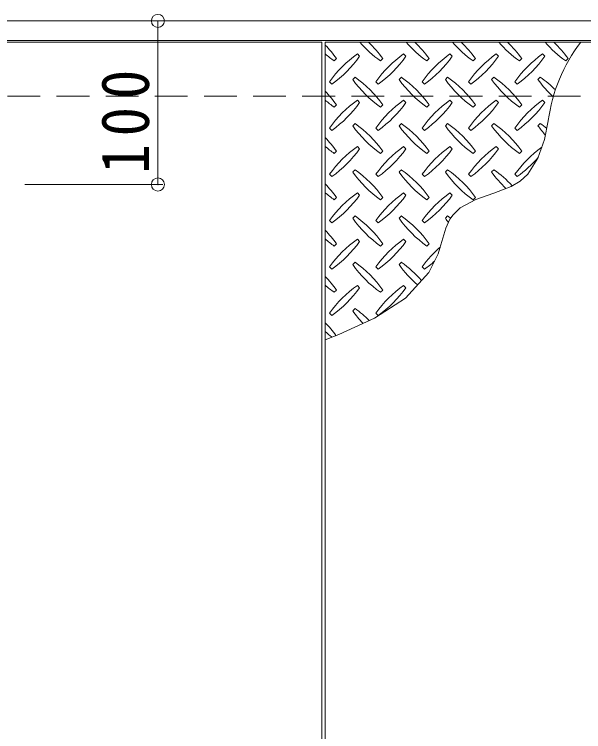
# Model space of a CAD drawing. Units: millimetres at full size, sheet at 1:10; details may follow other scales. Extents: x -2570 to 2403, y -1962 to 1480.
# Drawn here: x -1751 to -1403.3, y 663.6 to 1101.9 of the extents above; entities that cross this region are included whole.
import ezdxf

# ---------------------------------------------------------------- set-up
doc = ezdxf.new("R2010")
doc.units = ezdxf.units.MM
doc.header["$LTSCALE"] = 10
doc.header["$PDMODE"] = 32
doc.header["$PDSIZE"] = 8
doc.linetypes.add('DASHED2', pattern=[3, 2, -1])
for name, color, linetype, lineweight in [('0-1', 2, 'DASHED2', 9), ('0-2', 3, 'Continuous', 9), ('0-3', 2, 'Continuous', 9), ('0-9', 134, 'Continuous', 5), ('0-F', 7, 'Continuous', 9)]:
    doc.layers.add(name, color=color, linetype=linetype, lineweight=lineweight)
doc.styles.add('ＭＳ ゴシック', font='')
doc.styles.get('ＭＳ ゴシック').set_extended_font_data('MS Gothic')

msp = doc.modelspace()

# ---------------------------------------------------------------- linework, layer by layer
at = {"layer": '0-1'}
msp.add_line((-1995.15, 1051.94), (-195.15, 1051.94), dxfattribs=at)
at = {"layer": '0-2'}
for p, q in [((-2028.15, 1084.94), (-1563.15, 1084.94)), ((-1563.15, 1084.94), (-1563.15, 118.94)), ((-1561.15, 118.94), (-1561.15, 1084.94)), ((-1561.15, 1084.94), (-1096.15, 1084.94))]:
    msp.add_line(p, q, dxfattribs=at)
at = {"layer": '0-3'}
for p, q in [((-2041.15, 1097.94), (-149.15, 1097.94)), ((-2029.15, 1085.94), (-161.15, 1085.94))]:
    msp.add_line(p, q, dxfattribs=at)
at = {"layer": '0-9'}
for p, q in [((-1555.65, 1073.47), (-1554.24, 1074.89)), ((-1540.1, 1076.3), (-1541.51, 1077.72)), ((-1527.37, 1073.47), (-1525.96, 1074.89)), ((-1511.81, 1076.3), (-1513.23, 1077.72)), ((-1499.09, 1073.47), (-1497.67, 1074.89)), ((-1483.53, 1076.3), (-1484.94, 1077.72)), ((-1470.8, 1073.47), (-1469.39, 1074.89)), ((-1455.25, 1076.3), (-1456.66, 1077.72)), ((-1442.52, 1073.47), (-1441.1, 1074.89)), ((-1426.96, 1076.3), (-1428.38, 1077.72)), ((-1414.23, 1073.47), (-1412.82, 1074.89)), ((-1542.93, 1063.57), (-1544.34, 1062.16)), ((-1514.64, 1063.57), (-1516.06, 1062.16)), ((-1486.36, 1063.57), (-1487.77, 1062.16)), ((-1458.07, 1063.57), (-1459.49, 1062.16)), ((-1429.79, 1063.57), (-1431.2, 1062.16)), ((-1558.48, 1060.74), (-1557.07, 1059.33)), ((-1530.2, 1060.74), (-1528.78, 1059.33)), ((-1501.91, 1060.74), (-1500.5, 1059.33)), ((-1473.63, 1060.74), (-1472.22, 1059.33)), ((-1445.35, 1060.74), (-1443.93, 1059.33)), ((-1540.1, 1048.02), (-1541.51, 1049.43)), ((-1511.81, 1048.02), (-1513.23, 1049.43)), ((-1483.53, 1048.02), (-1484.94, 1049.43)), ((-1455.25, 1048.02), (-1456.66, 1049.43)), ((-1426.96, 1048.02), (-1428.38, 1049.43)), ((-1555.65, 1045.19), (-1554.24, 1046.6)), ((-1527.37, 1045.19), (-1525.96, 1046.6)), ((-1499.09, 1045.19), (-1497.67, 1046.6)), ((-1470.8, 1045.19), (-1469.39, 1046.6)), ((-1442.52, 1045.19), (-1441.1, 1046.6)), ((-1542.93, 1035.29), (-1544.34, 1033.87)), ((-1514.64, 1035.29), (-1516.06, 1033.87)), ((-1486.36, 1035.29), (-1487.77, 1033.87)), ((-1458.07, 1035.29), (-1459.49, 1033.87)), ((-1429.79, 1035.29), (-1431.2, 1033.87)), ((-1558.48, 1032.46), (-1557.07, 1031.05)), ((-1530.2, 1032.46), (-1528.78, 1031.05)), ((-1501.91, 1032.46), (-1500.5, 1031.05)), ((-1473.63, 1032.46), (-1472.22, 1031.05)), ((-1445.35, 1032.46), (-1443.93, 1031.05)), ((-1555.65, 1016.9), (-1554.24, 1018.32)), ((-1540.1, 1019.73), (-1541.51, 1021.15)), ((-1527.37, 1016.9), (-1525.96, 1018.32)), ((-1511.81, 1019.73), (-1513.23, 1021.15)), ((-1499.09, 1016.9), (-1497.67, 1018.32)), ((-1483.53, 1019.73), (-1484.94, 1021.15)), ((-1470.8, 1016.9), (-1469.39, 1018.32)), ((-1455.25, 1019.73), (-1456.66, 1021.15)), ((-1442.52, 1016.9), (-1441.1, 1018.32)), ((-1558.48, 1004.18), (-1557.07, 1002.76)), ((-1542.93, 1007), (-1544.34, 1005.59)), ((-1530.2, 1004.18), (-1528.78, 1002.76)), ((-1514.64, 1007), (-1516.06, 1005.59)), ((-1501.91, 1004.18), (-1500.5, 1002.76)), ((-1486.36, 1007), (-1487.77, 1005.59)), ((-1473.63, 1004.18), (-1472.22, 1002.76)), ((-1458.07, 1007), (-1459.49, 1005.59)), ((-1445.35, 1004.18), (-1443.93, 1002.76)), ((-1540.1, 991.45), (-1541.51, 992.86)), ((-1511.81, 991.45), (-1513.23, 992.86)), ((-1483.53, 991.45), (-1484.94, 992.86)), ((-1555.65, 988.62), (-1554.24, 990.03)), ((-1527.37, 988.62), (-1525.96, 990.03)), ((-1499.09, 988.62), (-1497.67, 990.03)), ((-1470.8, 988.62), (-1469.39, 990.03)), ((-1542.93, 978.72), (-1544.34, 977.31)), ((-1514.64, 978.72), (-1516.06, 977.31)), ((-1486.36, 978.72), (-1487.77, 977.31)), ((-1558.48, 975.89), (-1557.07, 974.48)), ((-1530.2, 975.89), (-1528.78, 974.48)), ((-1501.91, 975.89), (-1500.5, 974.48)), ((-1540.1, 963.16), (-1541.51, 964.58)), ((-1511.81, 963.16), (-1513.23, 964.58)), ((-1555.65, 960.34), (-1554.24, 961.75)), ((-1527.37, 960.34), (-1525.96, 961.75)), ((-1499.09, 960.34), (-1497.67, 961.75)), ((-1558.48, 947.61), (-1557.07, 946.19)), ((-1542.93, 950.44), (-1544.34, 949.02)), ((-1530.2, 947.61), (-1528.78, 946.19)), ((-1514.64, 950.44), (-1516.06, 949.02)), ((-1501.91, 947.61), (-1500.5, 946.19)), ((-1540.1, 934.88), (-1541.51, 936.29)), ((-1511.81, 934.88), (-1513.23, 936.29)), ((-1555.65, 932.05), (-1554.24, 933.47)), ((-1527.37, 932.05), (-1525.96, 933.47)), ((-1542.93, 922.15), (-1544.34, 920.74)), ((-1558.48, 919.32), (-1557.07, 917.91)), ((-1530.2, 919.32), (-1528.78, 917.91))]:
    msp.add_line(p, q, dxfattribs=at)
msp.add_lwpolyline([(-1561.15, 903.03), (-1552.88, 906.36), (-1531.13, 916.31), (-1512.17, 928.48), (-1497.76, 944.26), (-1492.19, 955.61), (-1491.05, 959.09), (-1489.28, 965.23), (-1487.39, 971.23), (-1484.94, 976.7), (-1483.09, 979.48), (-1478.81, 983.6), (-1469.22, 988.7), (-1458.25, 992.6), (-1447.57, 996.79), (-1442.17, 999.95), (-1437.33, 1004.33), (-1431.24, 1013.95), (-1427.3, 1025.53), (-1424.94, 1036.96)], dxfattribs=at)
for centre, radius, start, end in [((-1613.28, 1032.81), 72.5, 35.4727, 44.0249), ((-1485.3, 1132.52), 72.5, 221.0079, 234.5273), ((-1585, 1032.81), 72.5, 35.4727, 45.9751), ((-1457.01, 1132.52), 72.5, 221.0079, 234.5273), ((-1556.72, 1032.81), 72.5, 35.4727, 45.9751), ((-1428.73, 1132.52), 72.5, 221.0079, 234.5273), ((-1528.43, 1032.81), 72.5, 35.4727, 45.9751), ((-1400.44, 1132.52), 72.5, 221.0079, 234.5273), ((-1500.15, 1032.81), 72.5, 35.4727, 45.9751), ((-1372.16, 1132.52), 72.5, 221.0079, 234.5273), ((-1323.75, 1023.2), 102.13, 142.798, 172.2546), ((-1471.86, 1032.81), 72.5, 35.4727, 45.9751), ((-1513.58, 1132.52), 72.5, 228.9921, 234.5273), ((-1499.44, 1018.67), 72.5, 125.4727, 144.5273), ((-1599.14, 1118.37), 72.5, 305.4726, 324.5273), ((-1471.16, 1018.67), 72.5, 125.4727, 144.5273), ((-1570.86, 1118.37), 72.5, 305.4726, 324.5273), ((-1442.87, 1018.67), 72.5, 125.4727, 144.5273), ((-1542.57, 1118.37), 72.5, 305.4726, 324.5273), ((-1414.59, 1018.67), 72.5, 125.4727, 144.5273), ((-1514.29, 1118.37), 72.5, 305.4726, 324.5273), ((-1386.3, 1018.67), 72.5, 125.4727, 144.5273), ((-1486, 1118.37), 72.5, 305.4726, 324.5273), ((-1485.3, 1104.23), 72.5, 215.4726, 234.5273), ((-1585, 1004.53), 72.5, 35.4727, 54.5273), ((-1457.01, 1104.23), 72.5, 215.4726, 234.5273), ((-1556.72, 1004.53), 72.5, 35.4727, 54.5273), ((-1428.73, 1104.23), 72.5, 215.4726, 234.5273), ((-1528.43, 1004.53), 72.5, 35.4727, 54.5273), ((-1400.44, 1104.23), 72.5, 215.4726, 234.5273), ((-1500.15, 1004.53), 72.5, 35.4727, 54.5273), ((-1372.16, 1104.23), 72.5, 215.4726, 226.6986), ((-1471.86, 1004.53), 72.5, 44.946, 54.5273), ((-1613.28, 1004.53), 72.5, 35.4727, 44.0249), ((-1513.58, 1104.23), 72.5, 228.9921, 234.5273), ((-1499.44, 990.39), 72.5, 125.4727, 144.5273), ((-1599.14, 1090.09), 72.5, 305.4726, 324.5273), ((-1471.16, 990.39), 72.5, 125.4727, 144.5273), ((-1570.86, 1090.09), 72.5, 305.4726, 324.5273), ((-1442.87, 990.39), 72.5, 125.4727, 144.5273), ((-1542.57, 1090.09), 72.5, 305.4726, 324.5273), ((-1414.59, 990.39), 72.5, 125.4727, 144.5273), ((-1514.29, 1090.09), 72.5, 305.4726, 324.5273), ((-1386.3, 990.39), 72.5, 125.4727, 144.5273), ((-1486, 1090.09), 72.5, 305.4726, 324.5273), ((-1585, 976.25), 72.5, 35.4727, 54.5273), ((-1556.72, 976.25), 72.5, 35.4727, 54.5273), ((-1528.43, 976.25), 72.5, 35.4727, 54.5273), ((-1500.15, 976.25), 72.5, 35.4727, 54.5273), ((-1471.86, 976.25), 72.5, 50.6568, 54.5273), ((-1485.3, 1075.95), 72.5, 215.4726, 234.5273), ((-1457.01, 1075.95), 72.5, 215.4726, 234.5273), ((-1428.73, 1075.95), 72.5, 215.4726, 234.5273), ((-1400.44, 1075.95), 72.5, 215.4726, 234.5273), ((-1372.16, 1075.95), 72.5, 215.4726, 221.1628), ((-1613.28, 976.25), 72.5, 35.4727, 44.0249), ((-1513.58, 1075.95), 72.5, 228.9921, 234.5273), ((-1499.44, 962.1), 72.5, 125.4727, 144.5273), ((-1599.14, 1061.81), 72.5, 305.4726, 324.5273), ((-1471.16, 962.1), 72.5, 125.4727, 144.5273), ((-1570.86, 1061.81), 72.5, 305.4726, 324.5273), ((-1442.87, 962.1), 72.5, 125.4727, 144.5273), ((-1542.57, 1061.81), 72.5, 305.4726, 324.5273), ((-1414.59, 962.1), 72.5, 125.4727, 144.5273), ((-1514.29, 1061.81), 72.5, 305.4726, 324.5273), ((-1386.3, 962.1), 72.5, 126.0071, 144.5273), ((-1486, 1061.81), 72.5, 305.4726, 319.2924), ((-1485.3, 1047.66), 72.5, 215.4726, 234.5273), ((-1585, 947.96), 72.5, 35.4727, 54.5273), ((-1457.01, 1047.66), 72.5, 215.4726, 234.5273), ((-1556.72, 947.96), 72.5, 35.4727, 54.5273), ((-1428.73, 1047.66), 72.5, 215.4726, 234.5273), ((-1528.43, 947.96), 72.5, 35.4727, 54.5273), ((-1400.44, 1047.66), 72.5, 215.4726, 225.9971), ((-1500.15, 947.96), 72.5, 42.7481, 54.5273), ((-1613.28, 947.96), 72.5, 35.4727, 44.0249), ((-1513.58, 1047.66), 72.5, 228.9921, 234.5273), ((-1499.44, 933.82), 72.5, 125.4727, 144.5273), ((-1599.14, 1033.52), 72.5, 305.4726, 324.5273), ((-1471.16, 933.82), 72.5, 125.4727, 144.5273), ((-1570.86, 1033.52), 72.5, 305.4726, 324.5273), ((-1442.87, 933.82), 72.5, 125.4727, 144.5273), ((-1542.57, 1033.52), 72.5, 305.4726, 324.5273), ((-1585, 919.68), 72.5, 35.4727, 54.5273), ((-1556.72, 919.68), 72.5, 35.4727, 54.5273), ((-1528.43, 919.68), 72.5, 52.7083, 54.5273), ((-1485.3, 1019.38), 72.5, 215.4726, 234.5273), ((-1457.01, 1019.38), 72.5, 215.4726, 234.5273), ((-1428.73, 1019.38), 72.5, 215.4726, 218.0357), ((-1613.28, 919.68), 72.5, 35.4727, 44.0249), ((-1513.58, 1019.38), 72.5, 228.9921, 234.5273), ((-1499.44, 905.53), 72.5, 125.4727, 144.5273), ((-1471.16, 905.53), 72.5, 125.4727, 144.5273), ((-1599.14, 1005.24), 72.5, 305.4726, 324.5273), ((-1570.86, 1005.24), 72.5, 305.4726, 324.5273), ((-1442.87, 905.53), 72.5, 131.3876, 144.5273), ((-1485.3, 991.09), 72.5, 215.4726, 234.5273), ((-1585, 891.39), 72.5, 35.4727, 54.5273), ((-1457.01, 991.09), 72.5, 215.4726, 228.7796), ((-1556.72, 891.39), 72.5, 41.3528, 54.5273), ((-1542.57, 1005.24), 72.5, 305.4726, 311.5983), ((-1613.28, 891.39), 72.5, 35.4727, 44.0249), ((-1513.58, 991.09), 72.5, 228.9921, 234.5273), ((-1499.44, 877.25), 72.5, 125.4727, 144.5273), ((-1599.14, 976.95), 72.5, 305.4726, 324.5273), ((-1471.16, 877.25), 72.5, 125.4727, 144.5273), ((-1570.86, 976.95), 72.5, 305.4726, 324.5273), ((-1485.3, 962.81), 72.5, 215.4726, 223.2598), ((-1585, 863.11), 72.5, 45.5745, 54.5273), ((-1613.28, 863.11), 72.5, 35.9479, 44.0249), ((-1513.58, 962.81), 72.5, 228.9921, 233.2528)]:
    msp.add_arc(centre, radius, start, end, dxfattribs=at)
at = {"layer": '0-F'}
for p, q in [((-1663.28, 1097.94), (-1663.28, 997.94)), ((-1660.28, 997.94), (-1744.65, 997.94))]:
    msp.add_line(p, q, dxfattribs=at)
for p in [(-1663.28, 1097.94), (-1663.28, 997.94)]:
    msp.add_point(p, dxfattribs=at)

# ---------------------------------------------------------------- texts
at = {"layer": '0-F', "color": 2, "insert": (-1668.28, 1004.55), "char_height": 29.33, "attachment_point": 7, "rotation": 90, "style": 'ＭＳ ゴシック'}
msp.add_mtext('\\T1.27;\\W0.9;100', dxfattribs=at)

doc.saveas('drawing.dxf')
